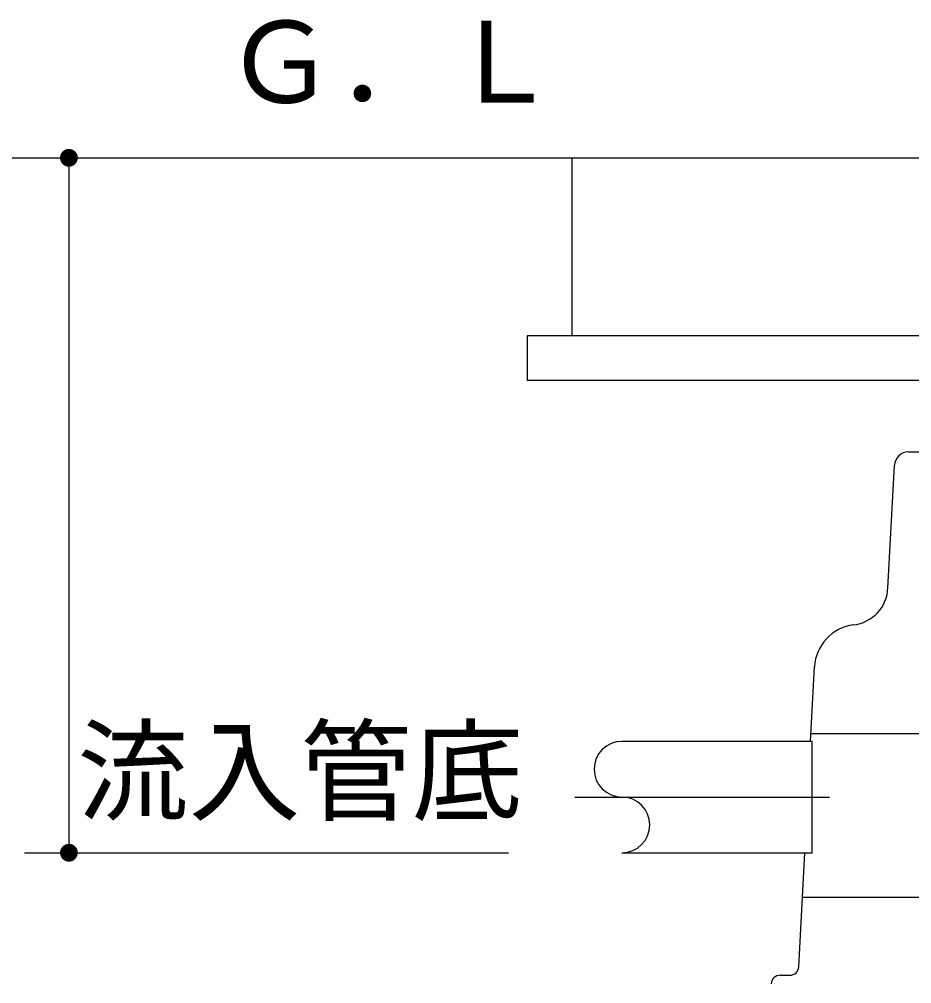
# Model space of a CAD drawing. Units: millimetres, scale not verified. Extents: x -14850 to 14850, y -10500 to 10500.
# Drawn here: x -11282 to -10280, y -4297 to -3215 of the extents above; entities that cross this region are included whole.
import ezdxf
from ezdxf.enums import TextEntityAlignment as Align

# ---------------------------------------------------------------- set-up
doc = ezdxf.new("R2010")
doc.units = ezdxf.units.MM
doc.header["$LTSCALE"] = 50
for name, color, linetype, lineweight in [('0-0_機器', 3, 'Continuous', 25), ('0-1_空気管', 3, 'Continuous', 25), ('0-3_07', 3, 'Continuous', 25), ('0-4_製作', 5, 'Continuous', 25)]:
    doc.layers.add(name, color=color, linetype=linetype, lineweight=lineweight)
doc.styles.add('ＭＳ ゴシック', font='')
doc.styles.get('ＭＳ ゴシック').set_extended_font_data('MS Gothic')

msp = doc.modelspace()

# ---------------------------------------------------------------- linework, layer by layer
at = {"layer": '0-0_機器', "color": 2}
for p, q in [((-11092.84, -3370.29), (-7498.72, -3370.29)), ((-10661.65, -3370.29), (-10661.65, -3570.29)), ((-10711.65, -3570.29), (-10711.65, -3620.29)), ((-10246.65, -3570.29), (-10711.65, -3570.29)), ((-10246.65, -3620.29), (-10711.65, -3620.29))]:
    msp.add_line(p, q, dxfattribs=at)
at = {"layer": '0-1_空気管'}
for p, q in [((-10283.66, -3700.29), (-9759.64, -3700.29)), ((-10306.86, -3853.22), (-10299.64, -3715.46)), ((-10393.62, -4025.29), (-10389.23, -3941.6)), ((-10393.14, -4016.29), (-10110.32, -4016.29)), ((-10658.17, -4087.79), (-10372.62, -4087.79)), ((-10605.4, -4150.29), (-10391.78, -4150.29)), ((-10406.88, -4278.32), (-10400.17, -4150.29)), ((-10402.79, -4200.29), (-8159.94, -4200.29)), ((-10427.92, -4287.79), (-10416.86, -4287.79))]:
    msp.add_line(p, q, dxfattribs=at)
msp.add_lwpolyline([(-10391.78, -4150.29), (-10391.78, -4025.29), (-10605.4, -4025.29)], dxfattribs=at)
for centre, radius, start, end in [((-10283.66, -3716.29), 16, 90, 177), ((-10350.8, -3850.92), 44, 276.42152, 357.71989), ((-10339.3, -3944.21), 50, 97.02892, 177), ((-10605.4, -4056.54), 31.25, 90, 270), ((-10605.4, -4119.04), 31.25, 270, 90), ((-10416.86, -4277.79), 10, 270, 357), ((-10427.92, -4297.79), 10, 90, 177)]:
    msp.add_arc(centre, radius, start, end, dxfattribs=at)
at = {"layer": '0-4_製作', "color": 2}
for p, q in [((-11976.2, -3370.29), (-11092.84, -3370.29)), ((-11226.2, -3370.29), (-11226.2, -4150.29)), ((-11276.2, -4150.29), (-10732.78, -4150.29))]:
    msp.add_line(p, q, dxfattribs=at)
at = {"layer": '0-4_製作'}
for points in [[(-11235.24, -3366.03), (-11226.2, -3370.29), (-11235.71, -3367.2)], [(-11234.64, -3364.93), (-11226.2, -3370.29), (-11235.24, -3366.03)], [(-11233.9, -3363.92), (-11226.2, -3370.29), (-11234.64, -3364.93)], [(-11233.04, -3363), (-11226.2, -3370.29), (-11233.9, -3363.92)], [(-11232.07, -3362.2), (-11226.2, -3370.29), (-11233.04, -3363)], [(-11231.01, -3361.53), (-11226.2, -3370.29), (-11232.07, -3362.2)], [(-11229.88, -3360.99), (-11226.2, -3370.29), (-11231.01, -3361.53)], [(-11228.68, -3360.61), (-11226.2, -3370.29), (-11229.88, -3360.99)], [(-11228.68, -3360.61), (-11226.2, -3360.29), (-11226.2, -3370.29)], [(-11227.45, -3360.37), (-11226.2, -3360.29), (-11228.68, -3360.61)], [(-11226.2, -3360.29), (-11216.2, -3370.29), (-11226.2, -3370.29)], [(-11225.57, -3360.31), (-11216.2, -3370.29), (-11226.2, -3360.29)], [(-11224.32, -3360.47), (-11216.2, -3370.29), (-11225.57, -3360.31)], [(-11223.11, -3360.78), (-11216.2, -3370.29), (-11224.32, -3360.47)], [(-11221.94, -3361.24), (-11216.2, -3370.29), (-11223.11, -3360.78)], [(-11220.84, -3361.85), (-11216.2, -3370.29), (-11221.94, -3361.24)], [(-11219.82, -3362.59), (-11216.2, -3370.29), (-11220.84, -3361.85)], [(-11218.91, -3363.45), (-11216.2, -3370.29), (-11219.82, -3362.59)], [(-11218.11, -3364.41), (-11216.2, -3370.29), (-11218.91, -3363.45)], [(-11217.43, -3365.48), (-11216.2, -3370.29), (-11218.11, -3364.41)], [(-11217.43, -3365.48), (-11216.27, -3369.04), (-11216.2, -3370.29)], [(-11216.9, -3366.61), (-11216.27, -3369.04), (-11217.43, -3365.48)], [(-11236.18, -3369.66), (-11226.2, -3370.29), (-11236.2, -3370.29)], [(-11236.2, -3370.29), (-11234.96, -3375.11), (-11236.12, -3371.55)], [(-11236.2, -3370.29), (-11234.29, -3376.17), (-11234.96, -3375.11)], [(-11226.2, -3370.29), (-11234.29, -3376.17), (-11236.2, -3370.29)], [(-11236.02, -3368.42), (-11226.2, -3370.29), (-11236.18, -3369.66)], [(-11236.12, -3371.55), (-11235.49, -3373.97), (-11235.88, -3372.78)], [(-11236.12, -3371.55), (-11234.96, -3375.11), (-11235.49, -3373.97)], [(-11235.71, -3367.2), (-11226.2, -3370.29), (-11236.02, -3368.42)], [(-11226.2, -3370.29), (-11233.49, -3377.14), (-11234.29, -3376.17)], [(-11226.2, -3370.29), (-11232.57, -3378), (-11233.49, -3377.14)], [(-11226.2, -3370.29), (-11231.55, -3378.74), (-11232.57, -3378)], [(-11226.2, -3370.29), (-11230.45, -3379.34), (-11231.55, -3378.74)], [(-11226.2, -3370.29), (-11229.29, -3379.8), (-11230.45, -3379.34)], [(-11226.2, -3370.29), (-11228.07, -3380.12), (-11229.29, -3379.8)], [(-11226.2, -3370.29), (-11226.82, -3380.27), (-11228.07, -3380.12)], [(-11226.2, -3370.29), (-11226.2, -3380.29), (-11226.82, -3380.27)], [(-11226.2, -3370.29), (-11224.94, -3380.21), (-11226.2, -3380.29)], [(-11226.2, -3370.29), (-11223.71, -3379.98), (-11224.94, -3380.21)], [(-11226.2, -3370.29), (-11222.51, -3379.59), (-11223.71, -3379.98)], [(-11216.2, -3370.29), (-11222.51, -3379.59), (-11226.2, -3370.29)], [(-11216.2, -3370.29), (-11221.38, -3379.06), (-11222.51, -3379.59)], [(-11216.2, -3370.29), (-11220.32, -3378.38), (-11221.38, -3379.06)], [(-11216.2, -3370.29), (-11219.35, -3377.58), (-11220.32, -3378.38)], [(-11216.2, -3370.29), (-11218.49, -3376.67), (-11219.35, -3377.58)], [(-11216.2, -3370.29), (-11217.75, -3375.65), (-11218.49, -3376.67)], [(-11216.2, -3370.29), (-11217.15, -3374.55), (-11217.75, -3375.65)], [(-11216.2, -3370.29), (-11216.69, -3373.38), (-11217.15, -3374.55)], [(-11216.9, -3366.61), (-11216.51, -3367.81), (-11216.27, -3369.04)], [(-11216.2, -3370.29), (-11216.37, -3372.17), (-11216.69, -3373.38)], [(-11216.2, -3370.29), (-11216.22, -3370.92), (-11216.37, -3372.17)], [(-11234.64, -4144.93), (-11226.2, -4150.29), (-11235.24, -4146.04)], [(-11233.9, -4143.92), (-11226.2, -4150.29), (-11234.64, -4144.93)], [(-11233.04, -4143), (-11226.2, -4150.29), (-11233.9, -4143.92)], [(-11232.07, -4142.2), (-11226.2, -4150.29), (-11233.04, -4143)], [(-11231.01, -4141.53), (-11226.2, -4150.29), (-11232.07, -4142.2)], [(-11229.88, -4141), (-11226.2, -4150.29), (-11231.01, -4141.53)], [(-11228.68, -4140.61), (-11226.2, -4150.29), (-11229.88, -4141)], [(-11228.68, -4140.61), (-11226.2, -4140.29), (-11226.2, -4150.29)], [(-11227.45, -4140.37), (-11226.2, -4140.29), (-11228.68, -4140.61)], [(-11226.2, -4140.29), (-11216.2, -4150.29), (-11226.2, -4150.29)], [(-11225.57, -4140.31), (-11216.2, -4150.29), (-11226.2, -4140.29)], [(-11224.32, -4140.47), (-11216.2, -4150.29), (-11225.57, -4140.31)], [(-11223.11, -4140.78), (-11216.2, -4150.29), (-11224.32, -4140.47)], [(-11221.94, -4141.24), (-11216.2, -4150.29), (-11223.11, -4140.78)], [(-11220.84, -4141.85), (-11216.2, -4150.29), (-11221.94, -4141.24)], [(-11219.82, -4142.59), (-11216.2, -4150.29), (-11220.84, -4141.85)], [(-11218.91, -4143.45), (-11216.2, -4150.29), (-11219.82, -4142.59)], [(-11218.11, -4144.42), (-11216.2, -4150.29), (-11218.91, -4143.45)], [(-11218.11, -4144.42), (-11216.27, -4149.04), (-11216.2, -4150.29)], [(-11217.43, -4145.48), (-11216.27, -4149.04), (-11218.11, -4144.42)], [(-11217.43, -4145.48), (-11216.51, -4147.81), (-11216.27, -4149.04)], [(-11216.9, -4146.61), (-11216.51, -4147.81), (-11217.43, -4145.48)], [(-11236.18, -4149.67), (-11226.2, -4150.29), (-11236.2, -4150.29)], [(-11236.2, -4150.29), (-11234.29, -4156.17), (-11236.12, -4151.55)], [(-11236.2, -4150.29), (-11233.49, -4157.14), (-11234.29, -4156.17)], [(-11226.2, -4150.29), (-11233.49, -4157.14), (-11236.2, -4150.29)], [(-11236.02, -4148.42), (-11226.2, -4150.29), (-11236.18, -4149.67)], [(-11236.12, -4151.55), (-11234.96, -4155.11), (-11235.88, -4152.78)], [(-11236.12, -4151.55), (-11234.29, -4156.17), (-11234.96, -4155.11)], [(-11235.71, -4147.2), (-11226.2, -4150.29), (-11236.02, -4148.42)], [(-11235.88, -4152.78), (-11234.96, -4155.11), (-11235.49, -4153.97)], [(-11235.24, -4146.04), (-11226.2, -4150.29), (-11235.71, -4147.2)], [(-11226.2, -4150.29), (-11232.57, -4158), (-11233.49, -4157.14)], [(-11226.2, -4150.29), (-11231.55, -4158.74), (-11232.57, -4158)], [(-11226.2, -4150.29), (-11230.45, -4159.34), (-11231.55, -4158.74)], [(-11226.2, -4150.29), (-11229.29, -4159.8), (-11230.45, -4159.34)], [(-11226.2, -4150.29), (-11228.07, -4160.12), (-11229.29, -4159.8)], [(-11226.2, -4150.29), (-11226.82, -4160.27), (-11228.07, -4160.12)], [(-11226.2, -4150.29), (-11226.2, -4160.29), (-11226.82, -4160.27)], [(-11226.2, -4150.29), (-11224.94, -4160.21), (-11226.2, -4160.29)], [(-11226.2, -4150.29), (-11223.71, -4159.98), (-11224.94, -4160.21)], [(-11226.2, -4150.29), (-11222.51, -4159.59), (-11223.71, -4159.98)], [(-11216.2, -4150.29), (-11222.51, -4159.59), (-11226.2, -4150.29)], [(-11216.2, -4150.29), (-11221.38, -4159.06), (-11222.51, -4159.59)], [(-11216.2, -4150.29), (-11220.32, -4158.38), (-11221.38, -4159.06)], [(-11216.2, -4150.29), (-11219.35, -4157.58), (-11220.32, -4158.38)], [(-11216.2, -4150.29), (-11218.49, -4156.67), (-11219.35, -4157.58)], [(-11216.2, -4150.29), (-11217.75, -4155.65), (-11218.49, -4156.67)], [(-11216.2, -4150.29), (-11217.15, -4154.55), (-11217.75, -4155.65)], [(-11216.2, -4150.29), (-11216.69, -4153.38), (-11217.15, -4154.55)], [(-11216.2, -4150.29), (-11216.37, -4152.17), (-11216.69, -4153.38)], [(-11216.2, -4150.29), (-11216.22, -4150.92), (-11216.37, -4152.17)]]:
    msp.add_solid(points, dxfattribs=at)

# ---------------------------------------------------------------- texts
at = {"layer": '0-0_機器', "color": 4, "style": 'ＭＳ ゴシック'}
msp.add_text('流入管底', height=91.79, dxfattribs=at).set_placement((-11217, -4132.04), align=Align.BOTTOM_LEFT)
at = {"layer": '0-3_07', "color": 4, "style": 'ＭＳ ゴシック'}
msp.add_text('Ｇ．Ｌ', height=91.79, rotation=0.002, dxfattribs=at).set_placement((-11051.9, -3335.89), align=Align.BOTTOM_LEFT)

doc.saveas('drawing.dxf')
